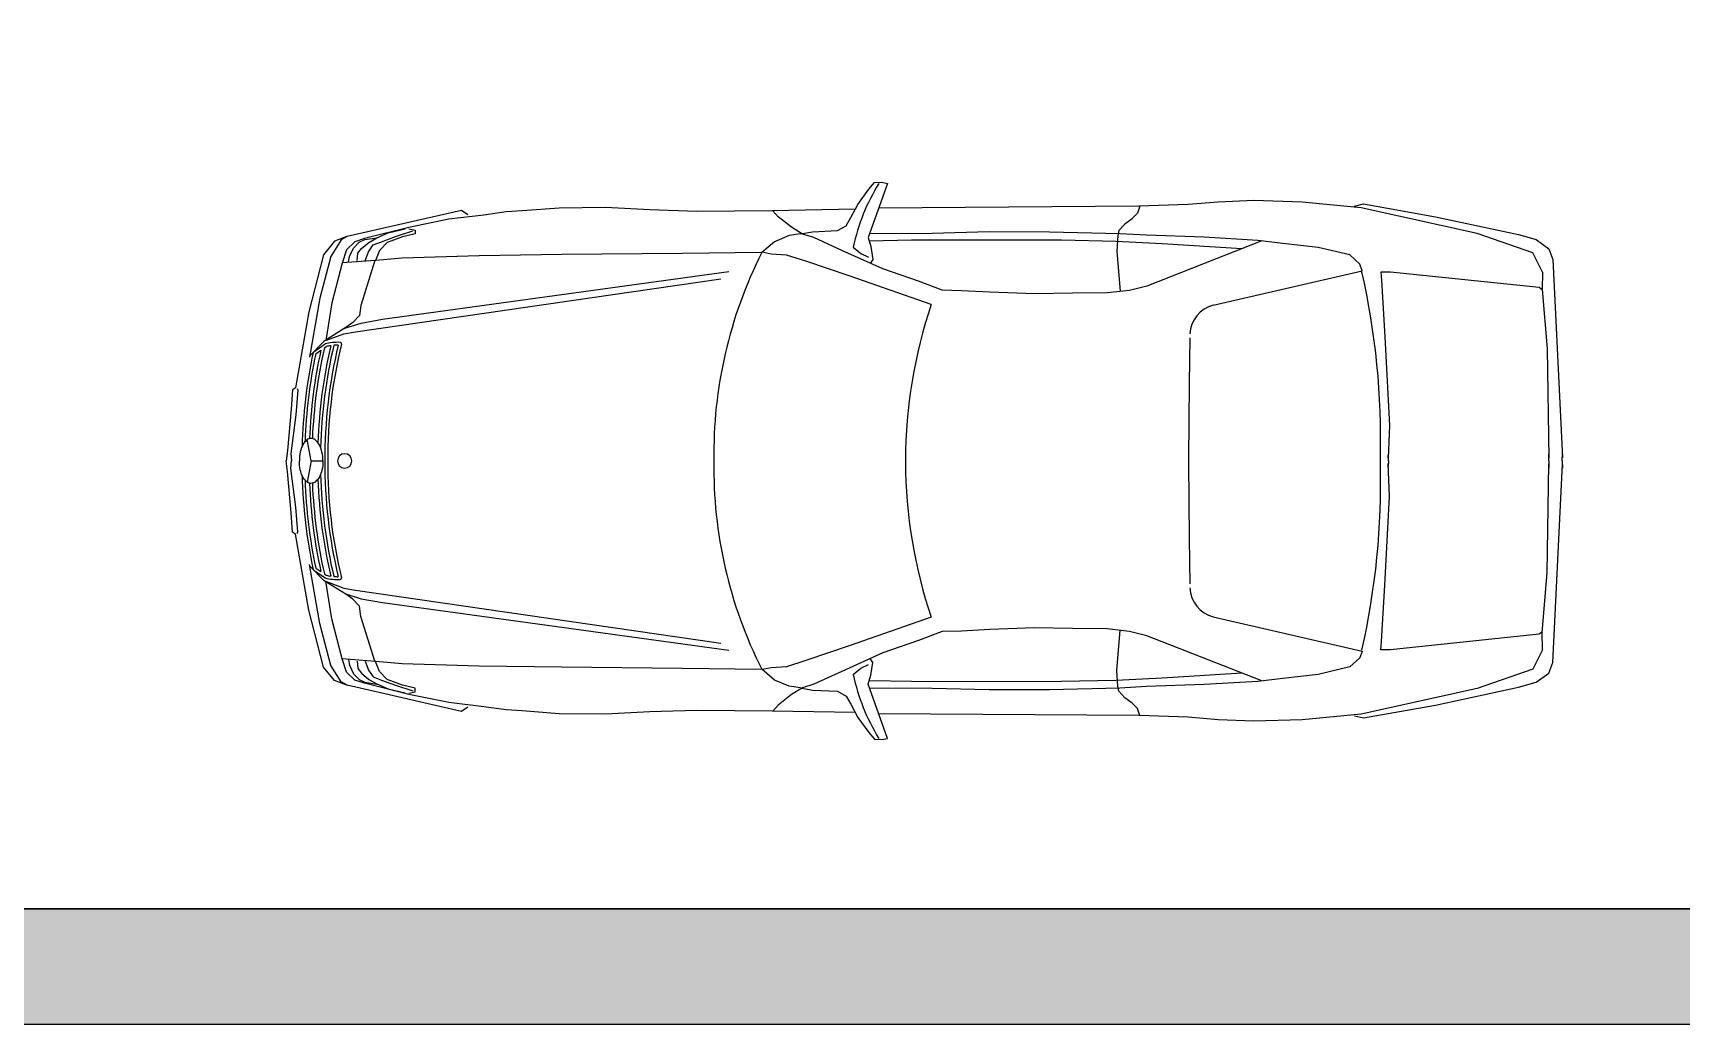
# Model space of a CAD drawing. Header units: millimetres. Extents: x 2646 to 50990, y 12226 to 40347.
# Drawn here: x 33275 to 38815, y 12226 to 15559 of the extents above; entities that cross this region are included whole.
import ezdxf

# ---------------------------------------------------------------- set-up
doc = ezdxf.new("R2010")
doc.units = ezdxf.units.MM
doc.layers.add('www.cad-blocks.net', color=7, linetype='Continuous')

# ---------------------------------------------------------------- blocks, each defined once
blk = doc.blocks.new('Mercedes230-p')
for p, q in [((1921.6, 862.2), (1958.7, 913.5)), ((2021, 933.2), (1956.8, 750.9)), ((1958.7, 913.5), (1978.2, 935.7)), ((1978.2, 935.7), (2002.5, 937)), ((2002.5, 937), (2021, 933.2)), ((589.2, 842), (204.8, 754.5)), ((610.7, 827.8), (589.2, 842)), ((739, 837.1), (664.5, 826.5)), ((792.8, 840.5), (739, 837.1)), ((917.6, 850.4), (792.8, 840.5)), ((1073.8, 851.8), (917.6, 850.4)), ((1222.5, 844), (1073.8, 851.8)), ((1379.9, 839.1), (1222.5, 844)), ((1633.8, 841), (1379.9, 839.1)), ((1913.1, 846), (1633.8, 841)), ((1653.6, 820.9), (1636.1, 841)), ((1898.3, 818.1), (1921.6, 862.2)), ((2866.8, 856.2), (1991.8, 850.2)), ((2861.8, 833), (2842.9, 813.8)), ((2869.6, 856.3), (2861.8, 833)), ((3032.7, 861.8), (2866.8, 856.2)), ((3133.3, 870.3), (3032.7, 861.8)), ((3253, 875.5), (3133.3, 870.3)), ((3415.6, 870.1), (3253, 875.5)), ((3614.1, 851.2), (3415.6, 870.1)), ((3590.9, 856.7), (3622.1, 864)), ((4003.6, 765.2), (3614.1, 851.2)), ((3622.1, 864), (3863.7, 821.2)), ((412.1, 785.4), (262.7, 747.5)), ((342.3, 766.8), (400.1, 780.1)), ((411.6, 780.8), (433.6, 776.3)), ((546.1, 812.7), (412.1, 785.4)), ((433.6, 776.3), (433.2, 763.6)), ((664.5, 826.5), (546.1, 812.7)), ((1698.5, 785.5), (1653.6, 820.9)), ((1735.7, 762.7), (1698.5, 785.5)), ((1853.6, 774.3), (1882.4, 790.7)), ((1882.4, 790.7), (1898.3, 818.1)), ((2819.4, 796.2), (2799.3, 774.6)), ((2844.1, 814.3), (2819.4, 796.2)), ((2842.9, 813.8), (2844.1, 814.3)), ((3863.7, 821.2), (4143.1, 760.8)), ((162.1, 738.5), (125, 693)), ((184.7, 743.3), (149.9, 687.5)), ((204.2, 754.5), (162.1, 738.5)), ((204.8, 754.5), (184.7, 743.3)), ((231, 736.8), (202.3, 709.9)), ((226, 715.4), (244.9, 735.2)), ((262.7, 747.5), (231, 736.8)), ((244.9, 735.2), (263.9, 744.1)), ((253.2, 713.9), (277.3, 734.4)), ((263.9, 744.1), (304.9, 750.2)), ((276.4, 703.1), (291.8, 726.4)), ((277.3, 734.4), (304.9, 749.7)), ((291.8, 726.4), (320.1, 737.1)), ((304.9, 749.7), (342.3, 766.8)), ((339.2, 735), (313.4, 707.5)), ((320.1, 737.1), (366.8, 754.3)), ((390.5, 753.9), (339.2, 735)), ((366.8, 754.3), (426.1, 773.4)), ((433.2, 763.6), (390.5, 753.9)), ((1641.1, 736.9), (1598.7, 700.7)), ((1690.7, 757.7), (1641.1, 736.9)), ((1729.4, 763.2), (1690.7, 757.7)), ((1729.4, 763.2), (1769.2, 770.6)), ((1774, 750.9), (1735.7, 762.7)), ((1769.2, 770.6), (1853.6, 774.3)), ((1867.6, 707.9), (1774, 750.9)), ((1956.8, 750.9), (1965.2, 720.9)), ((2102.1, 741.9), (1960.2, 738.9)), ((2171.3, 765.1), (1961.3, 763.7)), ((1965.2, 720.9), (1972.5, 677.6)), ((2312.6, 742.8), (2102.1, 741.9)), ((2363.2, 769.9), (2171.3, 765.1)), ((2606.4, 742.1), (2312.6, 742.8)), ((2565.7, 769.5), (2363.2, 769.9)), ((2802.3, 763.6), (2565.7, 769.5)), ((2789.3, 738.1), (2606.4, 742.1)), ((2944.3, 730.3), (2789.3, 738.1)), ((2795.4, 757.8), (2792.5, 705.1)), ((2799.3, 774.6), (2795.4, 757.8)), ((2892.6, 758.7), (2802.3, 763.6)), ((3085.8, 751.9), (2892.6, 758.7)), ((3279.9, 739.8), (2893.1, 588.1)), ((3212.7, 713.5), (2944.3, 730.3)), ((3266.4, 741.4), (3085.8, 751.9)), ((3350.9, 731.3), (3266.4, 741.4)), ((3469.1, 717.9), (3350.9, 731.3)), ((4190.5, 699.9), (4003.6, 765.2)), ((4143.1, 760.8), (4201.7, 744)), ((4201.7, 744), (4244.2, 713.2)), ((125, 693), (76.5, 501.7)), ((149.9, 687.5), (112.5, 547.1)), ((188.3, 665.3), (153.1, 531.3)), ((202.3, 709.9), (188.3, 665.3)), ((300.4, 673.9), (188.4, 665.6)), ((209.1, 668.9), (212.4, 686.9)), ((212.4, 686.9), (226, 715.4)), ((238, 673.8), (240.6, 698.2)), ((238, 673.8), (238, 673.8)), ((240.6, 698.2), (253.2, 713.9)), ((297.3, 673.6), (250.4, 523)), ((265.2, 672.9), (276.4, 703.1)), ((313.4, 707.5), (300.4, 673.9)), ((390, 682.2), (301.6, 673.9)), ((648.5, 689.9), (390, 682.2)), ((926.6, 693.7), (648.5, 689.9)), ((1330.9, 697.6), (926.6, 693.7)), ((1599.4, 701.3), (1330.9, 697.6)), ((1630, 695.2), (1599.8, 701.7)), ((1682.1, 692.2), (1630, 695.2)), ((1746.5, 671.4), (1682.1, 692.2)), ((1896.2, 620.8), (1746.5, 671.4)), ((2005.2, 645.6), (1867.6, 707.9)), ((1906.2, 718.6), (1931.3, 696.9)), ((1931.3, 696.9), (1957.4, 685)), ((1972.5, 677.6), (1963.4, 664.2)), ((2792.5, 705.1), (2803.3, 569.5)), ((3575.7, 692.9), (3469.1, 717.9)), ((3609.6, 662), (3575.7, 692.9)), ((4222.9, 634.9), (4190.5, 699.9)), ((4244.2, 713.2), (4257.8, 677.4)), ((4257.8, 677.4), (4290.8, 10.8)), ((233.3, 434.3), (1460.7, 612.6)), ((323.7, 476.3), (1487.7, 636.6)), ((2168.3, 525.6), (1896.2, 620.8)), ((2125.9, 603.9), (2005.2, 645.6)), ((3116.1, 523.9), (3617.3, 639.5)), ((3617.3, 639.5), (3609.6, 662)), ((3712.8, 635.2), (3679.8, 634.9)), ((3679.8, 634.9), (3682.4, 607.7)), ((4211.9, 582.7), (3712.8, 635.2)), ((4222.9, 634.9), (4221.8, 576.4)), ((2205.5, 574), (2125.9, 603.9)), ((2269.7, 572.3), (2205.5, 574)), ((2365.2, 566.9), (2269.7, 572.3)), ((2516.8, 561.4), (2365.2, 566.9)), ((2643.4, 563.7), (2516.8, 561.4)), ((2760.2, 564.8), (2643.4, 563.7)), ((2835.4, 573.1), (2760.2, 564.8)), ((2893.1, 588.1), (2835.4, 573.1)), ((3682.4, 607.7), (3692.9, 417.6)), ((4223.5, 574.7), (4211.9, 582.7)), ((4221.8, 576.4), (4238.7, 376.5)), ((76.5, 501.7), (30.9, 246.2)), ((112.5, 547.1), (77.9, 348.4)), ((153.1, 531.3), (132.9, 404.5)), ((250.4, 523), (246.1, 488.8)), ((200.8, 448.5), (127.7, 403.2)), ((197, 446.2), (252.1, 463.4)), ((223.8, 464.9), (200.8, 448.5)), ((246.1, 488.8), (223.8, 464.9)), ((252.1, 463.4), (323.7, 476.3)), ((127.7, 403.2), (78.7, 352.6)), ((93, 367.3), (130.7, 393.4)), ((135.8, 405.6), (194, 427.6)), ((194, 427.6), (233.3, 434.3)), ((3692.9, 417.6), (3709, 119.2)), ((99.3, 360.1), (116.6, 372)), ((128.3, 380.1), (134.8, 384.6)), ((4238.7, 376.5), (4245.1, 9.8)), ((21.1, 239.1), (16.6, 174.3)), ((30.9, 246.2), (21.1, 239.1)), ((38.5, 238.1), (31.8, 155.4)), ((37.3, 243.9), (38.5, 238.1)), ((16.6, 174.3), (4.6, 35.4)), ((31.8, 155.4), (15.7, 25.1)), ((3709, 119.2), (3705, 8.8)), ((83.9, -0.1), (70.7, 71.5)), ((4.6, 35.4), (0, 0)), ((4.6, -35.4), (0, 0)), ((15.7, 25.1), (17.5, 0)), ((83.9, 0.1), (70.7, -71.5)), ((83.9, 0.1), (123.5, 0.1)), ((3705.9, 0), (3705, 18.4)), ((4244.9, 0), (4245, 24.3)), ((4289.8, 0), (4290.7, 23.9)), ((16.6, -174.3), (4.6, -35.4)), ((15.7, -25.1), (17.5, 0)), ((31.8, -155.4), (15.7, -25.1)), ((3705.9, 0), (3705, -18.4)), ((3709, -119.3), (3705, -8.8)), ((4238.7, -376.5), (4245.1, -9.8)), ((4244.9, 0), (4245, -24.3)), ((4257.8, -677.4), (4290.8, -10.8)), ((4289.8, 0), (4290.7, -24)), ((38.5, -238.1), (31.8, -155.4)), ((3692.9, -417.6), (3709, -119.3)), ((21.1, -239.1), (16.6, -174.3)), ((30.9, -246.2), (21.1, -239.1)), ((76.5, -501.7), (30.9, -246.2)), ((37.3, -243.9), (38.5, -238.1)), ((112.5, -547.1), (77.9, -348.4)), ((127.7, -403.3), (78.7, -352.6)), ((93, -367.3), (130.7, -393.4)), ((99.3, -360.1), (116.6, -372)), ((128.3, -380.1), (134.8, -384.6)), ((4221.8, -576.4), (4238.7, -376.5)), ((200.8, -448.5), (127.7, -403.3)), ((153.1, -531.3), (132.9, -404.5)), ((135.8, -405.6), (194, -427.6)), ((194, -427.6), (233.3, -434.3)), ((233.3, -434.3), (1460.7, -612.6)), ((3682.4, -607.7), (3692.9, -417.6)), ((197, -446.2), (252.1, -463.4)), ((223.8, -464.9), (200.8, -448.5)), ((246.1, -488.8), (223.8, -464.9)), ((250.4, -523), (246.1, -488.8)), ((252.1, -463.4), (323.7, -476.3)), ((323.7, -476.3), (1487.7, -636.6)), ((125, -693), (76.5, -501.7)), ((149.9, -687.5), (112.5, -547.1)), ((188.3, -665.3), (153.1, -531.3)), ((297.3, -673.6), (250.4, -523)), ((2168.3, -525.6), (1896.2, -620.8)), ((3116.1, -523.9), (3617.3, -639.5)), ((2125.9, -603.9), (2005.2, -645.6)), ((2205.5, -574), (2125.9, -603.9)), ((2269.7, -572.3), (2205.5, -574)), ((2365.2, -566.9), (2269.7, -572.3)), ((2516.8, -561.4), (2365.2, -566.9)), ((2643.4, -563.7), (2516.8, -561.4)), ((2760.2, -564.8), (2643.4, -563.7)), ((2835.4, -573.1), (2760.2, -564.8)), ((2792.5, -705.1), (2803.3, -569.6)), ((2893.1, -588.1), (2835.4, -573.1)), ((3279.9, -739.8), (2893.1, -588.1)), ((3679.8, -634.9), (3682.4, -607.7)), ((4211.9, -582.7), (3712.8, -635.2)), ((4223.5, -574.7), (4211.9, -582.7)), ((4222.9, -634.9), (4221.8, -576.4)), ((1896.2, -620.8), (1746.5, -671.4)), ((2005.2, -645.6), (1867.6, -707.9)), ((1972.5, -677.6), (1963.4, -664.2)), ((3609.6, -662), (3575.7, -692.9)), ((3617.3, -639.5), (3609.6, -662)), ((3712.8, -635.2), (3679.8, -634.9)), ((4222.9, -634.9), (4190.5, -699.9)), ((162.1, -738.5), (125, -693)), ((184.7, -743.3), (149.9, -687.5)), ((202.3, -709.9), (188.3, -665.3)), ((300.4, -673.9), (188.4, -665.6)), ((231, -736.8), (202.3, -709.9)), ((209.1, -668.9), (212.4, -686.9)), ((212.4, -686.9), (226, -715.4)), ((226, -715.4), (244.9, -735.2)), ((238, -673.8), (240.6, -698.2)), ((238, -673.8), (238, -673.8)), ((240.6, -698.2), (253.2, -713.9)), ((253.2, -713.9), (277.3, -734.4)), ((265.2, -672.9), (276.4, -703.1)), ((276.4, -703.1), (291.8, -726.4)), ((313.4, -707.5), (300.4, -673.9)), ((390, -682.2), (301.6, -673.9)), ((339.2, -735), (313.4, -707.5)), ((648.5, -689.9), (390, -682.2)), ((926.6, -693.7), (648.5, -689.9)), ((1330.9, -697.6), (926.6, -693.7)), ((1599.4, -701.3), (1330.9, -697.6)), ((1641.1, -736.9), (1598.7, -700.7)), ((1630, -695.2), (1599.8, -701.7)), ((1682.1, -692.2), (1630, -695.2)), ((1746.5, -671.4), (1682.1, -692.2)), ((1867.6, -707.9), (1774, -750.9)), ((1906.2, -718.7), (1931.3, -696.9)), ((1931.3, -696.9), (1957.4, -685)), ((1965.2, -720.9), (1972.5, -677.6)), ((2795.4, -757.8), (2792.5, -705.1)), ((3212.7, -713.5), (2944.3, -730.3)), ((3469.1, -717.9), (3350.9, -731.3)), ((3575.7, -692.9), (3469.1, -717.9)), ((4190.5, -699.9), (4003.6, -765.2)), ((4201.7, -744), (4244.2, -713.2)), ((4244.2, -713.2), (4257.8, -677.4)), ((204.2, -754.5), (162.1, -738.5)), ((204.8, -754.5), (184.7, -743.3)), ((589.2, -842), (204.8, -754.5)), ((262.7, -747.5), (231, -736.8)), ((244.9, -735.2), (263.9, -744.1)), ((412.1, -785.4), (262.7, -747.5)), ((263.9, -744.1), (304.9, -750.2)), ((277.3, -734.4), (304.9, -749.7)), ((291.8, -726.4), (320.1, -737.1)), ((304.9, -749.7), (342.3, -766.8)), ((320.1, -737.1), (366.8, -754.3)), ((390.5, -754), (339.2, -735)), ((342.3, -766.8), (400.1, -780.1)), ((366.8, -754.3), (426.1, -773.4)), ((433.2, -763.6), (390.5, -754)), ((433.6, -776.3), (433.2, -763.6)), ((1690.7, -757.7), (1641.1, -736.9)), ((1729.4, -763.2), (1690.7, -757.7)), ((1735.7, -762.7), (1698.5, -785.5)), ((1729.4, -763.2), (1769.2, -770.6)), ((1774, -750.9), (1735.7, -762.7)), ((1769.2, -770.6), (1853.6, -774.3)), ((1853.6, -774.3), (1882.4, -790.7)), ((1956.8, -750.9), (1965.2, -720.9)), ((2021, -933.2), (1956.8, -750.9)), ((2102.1, -741.9), (1960.2, -738.9)), ((2171.3, -765.1), (1961.3, -763.7)), ((2312.6, -742.8), (2102.1, -741.9)), ((2363.2, -769.9), (2171.3, -765.1)), ((2606.4, -742.1), (2312.6, -742.8)), ((2565.7, -769.5), (2363.2, -769.9)), ((2802.3, -763.6), (2565.7, -769.5)), ((2789.3, -738.1), (2606.4, -742.1)), ((2944.3, -730.3), (2789.3, -738.1)), ((2799.3, -774.6), (2795.4, -757.8)), ((2819.4, -796.2), (2799.3, -774.6)), ((2892.6, -758.7), (2802.3, -763.6)), ((3085.8, -751.9), (2892.6, -758.7)), ((3266.4, -741.4), (3085.8, -751.9)), ((3350.9, -731.3), (3266.4, -741.4)), ((4003.6, -765.2), (3614.1, -851.2)), ((3863.7, -821.2), (4143.1, -760.8)), ((4143.1, -760.8), (4201.7, -744)), ((411.6, -780.8), (433.6, -776.3)), ((546.1, -812.7), (412.1, -785.4)), ((664.5, -826.5), (546.1, -812.7)), ((610.7, -827.8), (589.2, -842)), ((739, -837.1), (664.5, -826.5)), ((1653.6, -820.9), (1636.1, -841)), ((1698.5, -785.5), (1653.6, -820.9)), ((1882.4, -790.7), (1898.3, -818.1)), ((1898.3, -818.1), (1921.6, -862.2)), ((2844.1, -814.3), (2819.4, -796.2)), ((2842.9, -813.8), (2844.1, -814.3)), ((2861.8, -833), (2842.9, -813.8)), ((3622.1, -864), (3863.7, -821.2)), ((792.8, -840.5), (739, -837.1)), ((917.6, -850.4), (792.8, -840.5)), ((1073.8, -851.8), (917.6, -850.4)), ((1222.5, -844), (1073.8, -851.8)), ((1379.9, -839.1), (1222.5, -844)), ((1633.8, -841), (1379.9, -839.1)), ((1913.1, -846), (1633.8, -841)), ((1921.6, -862.2), (1958.7, -913.5)), ((2866.8, -856.2), (1991.8, -850.2)), ((2869.6, -856.3), (2861.8, -833)), ((3032.7, -861.8), (2866.8, -856.2)), ((3133.3, -870.3), (3032.7, -861.8)), ((3253, -875.5), (3133.3, -870.3)), ((3415.6, -870.1), (3253, -875.5)), ((3614.1, -851.2), (3415.6, -870.1)), ((3590.9, -856.7), (3622.1, -864)), ((1958.7, -913.5), (1978.2, -935.7)), ((1978.2, -935.7), (2002.5, -937)), ((2002.5, -937), (2021, -933.2))]:
    blk.add_line(p, q)
for points in [[(123.5, 0.3, 0.053452), (119.9, 30.8, 0.067302), (111.4, 53.7, 0.105179), (96.8, 71, 0.168882), (83.2, 75.6, 0.168882), (69.7, 70.7, 0.105179), (55.4, 53.2, 0.067302), (47.3, 30.1, 0.052682), (44.3, 0, 0.053452)], [(123.5, 0, 0.000543), (123.5, 0.3, 0.053452)], [(123.5, -0.3, -0.053452), (119.9, -30.8, -0.067302), (111.4, -53.7, -0.105179), (96.8, -71, -0.168882), (83.2, -75.6, -0.168882), (69.7, -70.7, -0.105179), (55.4, -53.2, -0.067302), (47.3, -30.1, -0.052682), (44.3, 0, -0.053452)], [(123.5, 0, -0.000543), (123.5, -0.3, -0.053452)]]:
    blk.add_lwpolyline(points, format="xyb")
for centre, radius, start, end in [((2569.8, 577), 678.6, 148.3655, 167.9504), ((2943.4, 22.7), 1506, 153.2443, 180.8644), ((1142.1, 74), 2537.1, 358.524, 12.7978), ((3745.2, -4.4), 1663.6, 161.4221, 179.7358), ((3142.7, 422.7), 104.7, 104.7406, 177.5331), ((1772.2, 6.9), 1656.9, 166.6792, 178.6979), ((1772.2, 6.9), 1642.5, 166.5418, 180.2397), ((172.8, 230), 168.8, 87.2744, 104.4162), ((1772.2, 6.9), 1632.9, 166.3242, 180.2411), ((172.8, 230), 159.2, 89.282, 94.6586), ((180.8, 393.8), 4.8, 342.5965, 90.37), ((43608.7, -209), 40575.8, 179.12084, 179.69573), ((1772.2, 6.9), 1719.4, 167.9846, 178.597), ((1772.2, 6.9), 1709.8, 168.0784, 178.0567), ((1772.2, 6.9), 1695.4, 167.5616, 177.698), ((1772.2, 6.9), 1685.7, 167.2093, 177.6793), ((1772.2, 6.9), 1666.5, 166.7981, 178.1313), ((172.8, 230), 159.2, 104.0175, 104.4162), ((172.8, 230), 159.2, 98.3304, 103.8081), ((196.4, 0), 24.2, 0, 180), ((3745, 32), 1663.6, 181.0042, 181.1028), ((43602.5, 751.4), 40575.8, 181.04427, 181.06115), ((1143.1, -80), 2537.1, 1.8069, 2.216), ((1772.2, -6.9), 1719.4, 181.403, 192.0154), ((1772.2, -6.9), 1656.9, 181.3021, 193.3208), ((1772.2, -6.9), 1642.5, 179.7603, 193.4582), ((1772.2, -6.9), 1632.9, 179.7589, 193.6758), ((196.4, 0), 24.2, 180, 360), ((2943.4, -22.7), 1506, 179.1356, 206.7557), ((3745, -32), 1663.6, 178.8972, 178.9958), ((3745.2, 4.4), 1663.6, 180.2642, 198.5779), ((43602.5, -751.4), 40575.8, 178.93885, 178.95573), ((43608.7, 209), 40575.8, 180.30427, 180.87916), ((1142.1, -74), 2537.1, 347.2022, 1.476), ((1143.1, 80), 2537.1, 357.784, 358.1931), ((1772.2, -6.9), 1709.8, 181.9433, 191.9216), ((1772.2, -6.9), 1695.4, 182.302, 192.4384), ((1772.2, -6.9), 1685.7, 182.3207, 192.7907), ((1772.2, -6.9), 1666.5, 181.8687, 193.2019), ((172.8, -230), 159.2, 255.5838, 255.9825), ((172.8, -230), 159.2, 256.1919, 261.6696), ((172.8, -230), 168.8, 255.5838, 272.7256), ((172.8, -230), 159.2, 265.3414, 270.718), ((180.8, -393.8), 4.8, 269.63, 17.4035), ((3142.7, -422.7), 104.7, 182.4669, 255.2594), ((2569.8, -577), 678.6, 192.0496, 211.6345)]:
    blk.add_arc(centre, radius, start, end)
blk = doc.blocks.new('FORMAT')
at = {"layer": 'www.cad-blocks.net', "true_color": 0x546d8e}
h = blk.add_hatch(color=155, dxfattribs=at)
h.set_gradient(color1=(68, 68, 68), color2=(84, 109, 142), tint=1)
h.paths.add_polyline_path([(4883.2, 12613.8), (4883.2, 12226.1), (50990.4, 12226.1), (50990.4, 12613.8)])
at = {"layer": 'www.cad-blocks.net', "color": 155, "true_color": 0x546d8e}
for p, q in [((4883.2, 12613.8), (50990.4, 12613.8)), ((4883.2, 12613.8), (50990.4, 12613.8)), ((4883.2, 12613.8), (50990.4, 12613.8)), ((4883.2, 12226.1), (50990.4, 12226.1))]:
    blk.add_line(p, q, dxfattribs=at)
blk.add_lwpolyline([(50990.4, 12613.8), (5773, 12613.8), (5773, 39718.7), (50990.4, 39718.7)], close=True, dxfattribs=at)

msp = doc.modelspace()

# ---------------------------------------------------------------- block references
msp.add_blockref('Mercedes230-p', (34126, 14119.6))
at = {"layer": 'www.cad-blocks.net'}
msp.add_blockref('FORMAT', (0, 0), dxfattribs=at)

doc.saveas('drawing.dxf')
